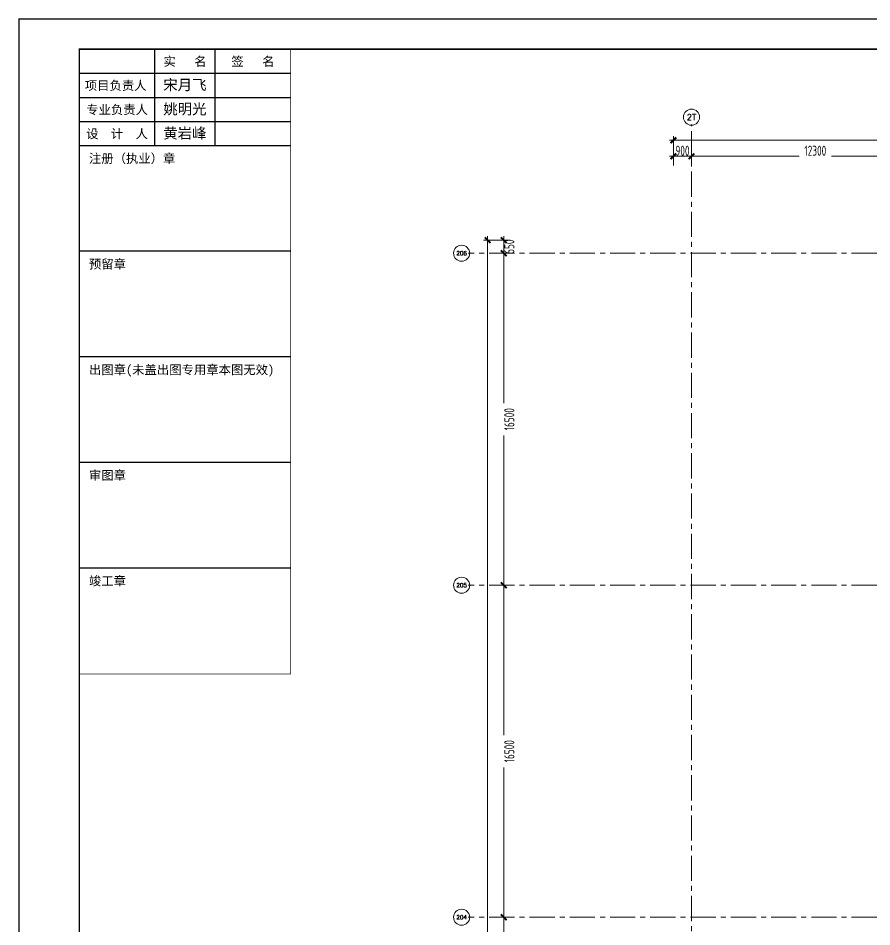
# Model space of a CAD drawing. Extents: x -1201378 to 2367219, y -619313 to 244905.
# Drawn here: x 2126489 to 2168900, y -15073 to 30085 of the extents above; entities that cross this region are included whole.
import ezdxf
from ezdxf.enums import TextEntityAlignment as Align

# ---------------------------------------------------------------- set-up
doc = ezdxf.new("R2010")
doc.units = 0
doc.header["$LTSCALE"] = 1000
doc.linetypes.add('CENTER', pattern=[2, 1.25, -0.25, 0.25, -0.25])
doc.layers.get('0').update_dxf_attribs({"linetype": 'CONTINUOUS'})
doc.layers.get('Defpoints').update_dxf_attribs({"linetype": 'CONTINUOUS'})
doc.layers.add('0-cxFrame', color=155, linetype='CONTINUOUS')
doc.layers.add('qianming', color=155, linetype='CONTINUOUS')
for name, color, linetype, lineweight in [('0-cxText', 131, 'CONTINUOUS', 25), ('S-axis', 111, 'CONTINUOUS', 0), ('S-dote', 5, 'CENTER', 0)]:
    doc.layers.add(name, color=color, linetype=linetype, lineweight=lineweight)
doc.styles.add('_TCH_AXIS', font='COMPLEX', dxfattribs={"bigfont": 'GBCBIG'})
doc.styles.add('cx_biaoti', font='')
doc.styles.add('cx_tuming', font='simhei.ttf')
doc.styles.add('cx_tuqian1', font='')
doc.styles.add('TSSD_Dimension', font='tssdeng.shx', dxfattribs={"width": 0.7, "bigfont": 'hztxt.shx'})
doc.styles.add('图框宋体', font='', dxfattribs={"width": 0.75})
doc.styles.add('黑体', font='simhei.ttf', dxfattribs={"width": 0.8})
doc.styles.get('cx_biaoti').set_extended_font_data('SimSun')
doc.styles.get('cx_tuqian1').set_extended_font_data('SimSun')
doc.styles.get('图框宋体').set_extended_font_data('SimSun')
doc.dimstyles.new('TSSD_200_200', dxfattribs={"dimtxt": 500, "dimasz": 200, "dimexe": 200, "dimexo": 500, "dimgap": 200, "dimtad": 1, "dimdec": 0, "dimzin": 0, "dimdsep": 46, "dimtxsty": 'TSSD_Dimension', "dimblk": 'ARCHTICK', "dimcen": 0, "dimdle": 200, "dimclrt": 7, "dimadec": 0, "dimazin": 0, "dimtfac": 1, "dimtdec": 0, "dimtix": 1, "dimtmove": 2, "dimatfit": 3, "dimfxl": 1, "dimtolj": 1, "dimtzin": 0, "dimarcsym": 0})

# ---------------------------------------------------------------- blocks, each defined once
blk = doc.blocks.new('_ArchTick')
at = {"color": 0, "linetype": 'ByBlock', "const_width": 0.5}
blk.add_lwpolyline([(-0.71, -0.71), (0.71, 0.71)], dxfattribs=at)
blk = doc.blocks.new('*D62')
at = {"layer": 'Defpoints', "color": 0, "transparency": 16777216}
for p in [(-248565, -214598), (-249387, -231098), (-248565, -231098)]:
    blk.add_point(p, dxfattribs=at)
at = {"layer": 'S-axis', "color": 0, "lineweight": -2, "transparency": 16777216}
for p, q in [((-249387, -214398), (-249387, -222042)), ((-249065, -214598), (-249587, -214598)), ((-249387, -231298), (-249387, -223654)), ((-249065, -231098), (-249587, -231098))]:
    blk.add_line(p, q, dxfattribs=at)
at = {"layer": 'S-axis', "color": 0, "lineweight": -2, "transparency": 16777216, "xscale": 200, "yscale": 200, "zscale": 200}
for p, rotation in [((-249387, -214598), 90), ((-249387, -231098), 270)]:
    blk.add_blockref('_ArchTick', p, dxfattribs=dict(at, rotation=rotation))
at = {"layer": 'S-axis', "color": 7, "transparency": 16777216, "insert": (-249112, -222848), "char_height": 500, "attachment_point": 5, "rotation": 90, "style": 'TSSD_Dimension'}
blk.add_mtext('\\A1;16500', dxfattribs=at)
blk = doc.blocks.new('*D63')
at = {"layer": 'Defpoints', "color": 0, "transparency": 16777216}
for p in [(-248565, -198098), (-249387, -214598), (-248565, -214598)]:
    blk.add_point(p, dxfattribs=at)
at = {"layer": 'S-axis', "color": 0, "lineweight": -2, "transparency": 16777216}
for p, q in [((-249065, -198098), (-249587, -198098)), ((-249387, -197898), (-249387, -205542)), ((-249387, -214798), (-249387, -207154)), ((-249065, -214598), (-249587, -214598))]:
    blk.add_line(p, q, dxfattribs=at)
at = {"layer": 'S-axis', "color": 0, "lineweight": -2, "transparency": 16777216, "xscale": 200, "yscale": 200, "zscale": 200}
for p, rotation in [((-249387, -198098), 90), ((-249387, -214598), 270)]:
    blk.add_blockref('_ArchTick', p, dxfattribs=dict(at, rotation=rotation))
at = {"layer": 'S-axis', "color": 7, "transparency": 16777216, "insert": (-249112, -206348), "char_height": 500, "attachment_point": 5, "rotation": 90, "style": 'TSSD_Dimension'}
blk.add_mtext('\\A1;16500', dxfattribs=at)
blk = doc.blocks.new('*D64')
at = {"layer": 'Defpoints', "color": 0, "transparency": 16777216}
for p in [(-248565, -181598), (-249387, -198098), (-248565, -198098)]:
    blk.add_point(p, dxfattribs=at)
at = {"layer": 'S-axis', "color": 0, "lineweight": -2, "transparency": 16777216}
for p, q in [((-249387, -181398), (-249387, -189042)), ((-249065, -181598), (-249587, -181598)), ((-249387, -198298), (-249387, -190654)), ((-249065, -198098), (-249587, -198098))]:
    blk.add_line(p, q, dxfattribs=at)
at = {"layer": 'S-axis', "color": 0, "lineweight": -2, "transparency": 16777216, "xscale": 200, "yscale": 200, "zscale": 200}
for p, rotation in [((-249387, -181598), 90), ((-249387, -198098), 270)]:
    blk.add_blockref('_ArchTick', p, dxfattribs=dict(at, rotation=rotation))
at = {"layer": 'S-axis', "color": 7, "transparency": 16777216, "insert": (-249112, -189848), "char_height": 500, "attachment_point": 5, "rotation": 90, "style": 'TSSD_Dimension'}
blk.add_mtext('\\A1;16500', dxfattribs=at)
blk = doc.blocks.new('*D65')
at = {"layer": 'Defpoints', "color": 0, "transparency": 16777216}
for p in [(-248565, -180948), (-249387, -181598), (-248565, -181598)]:
    blk.add_point(p, dxfattribs=at)
at = {"layer": 'S-axis', "color": 0, "lineweight": -2, "transparency": 16777216}
for p, q in [((-249065, -180948), (-249587, -180948)), ((-249387, -180748), (-249387, -181798)), ((-249065, -181598), (-249587, -181598))]:
    blk.add_line(p, q, dxfattribs=at)
at = {"layer": 'S-axis', "color": 0, "lineweight": -2, "transparency": 16777216, "xscale": 200, "yscale": 200, "zscale": 200}
for p, rotation in [((-249387, -180948), 90), ((-249387, -181598), 270)]:
    blk.add_blockref('_ArchTick', p, dxfattribs=dict(at, rotation=rotation))
at = {"layer": 'S-axis', "color": 7, "transparency": 16777216, "insert": (-249112, -181273), "char_height": 500, "attachment_point": 5, "rotation": 90, "style": 'TSSD_Dimension'}
blk.add_mtext('\\A1;650', dxfattribs=at)
blk = doc.blocks.new('*D93')
at = {"layer": 'Defpoints', "color": 0, "transparency": 16777216}
for p in [(-240058, -176778), (-240958, -177738), (-240058, -177738)]:
    blk.add_point(p, dxfattribs=at)
at = {"layer": 'S-axis', "color": 0, "lineweight": -2, "transparency": 16777216}
for p, q in [((-241158, -176778), (-239858, -176778)), ((-240958, -177238), (-240958, -176578)), ((-240058, -177238), (-240058, -176578))]:
    blk.add_line(p, q, dxfattribs=at)
at = {"layer": 'S-axis', "color": 0, "lineweight": -2, "transparency": 16777216, "xscale": 200, "yscale": 200, "zscale": 200, "rotation": 180}
blk.add_blockref('_ArchTick', (-240958, -176778), dxfattribs=at)
at = {"layer": 'S-axis', "color": 0, "lineweight": -2, "transparency": 16777216, "xscale": 200, "yscale": 200, "zscale": 200}
blk.add_blockref('_ArchTick', (-240058, -176778), dxfattribs=at)
at = {"layer": 'S-axis', "color": 7, "transparency": 16777216, "insert": (-240508, -176503), "char_height": 500, "attachment_point": 5, "style": 'TSSD_Dimension'}
blk.add_mtext('\\A1;900', dxfattribs=at)
blk = doc.blocks.new('*D94')
at = {"layer": 'Defpoints', "color": 0, "transparency": 16777216}
for p in [(-227758, -176778), (-240058, -177738), (-227758, -177738)]:
    blk.add_point(p, dxfattribs=at)
at = {"layer": 'S-axis', "color": 0, "lineweight": -2, "transparency": 16777216}
for p, q in [((-240258, -176778), (-234714, -176778)), ((-240058, -177238), (-240058, -176578)), ((-227558, -176778), (-233103, -176778)), ((-227758, -177238), (-227758, -176578))]:
    blk.add_line(p, q, dxfattribs=at)
at = {"layer": 'S-axis', "color": 0, "lineweight": -2, "transparency": 16777216, "xscale": 200, "yscale": 200, "zscale": 200, "rotation": 180}
blk.add_blockref('_ArchTick', (-240058, -176778), dxfattribs=at)
at = {"layer": 'S-axis', "color": 0, "lineweight": -2, "transparency": 16777216, "xscale": 200, "yscale": 200, "zscale": 200}
blk.add_blockref('_ArchTick', (-227758, -176778), dxfattribs=at)
at = {"layer": 'S-axis', "color": 7, "transparency": 16777216, "insert": (-233908, -176503), "char_height": 500, "attachment_point": 5, "style": 'TSSD_Dimension'}
blk.add_mtext('\\A1;12300', dxfattribs=at)
blk = doc.blocks.new('*D112')
at = {"layer": 'Defpoints', "color": 0, "transparency": 16777216}
for p in [(-82958, -175978), (-240958, -177638), (-82958, -177638)]:
    blk.add_point(p, dxfattribs=at)
at = {"layer": 'S-axis', "color": 0, "lineweight": -2, "transparency": 16777216}
for p, q in [((-241158, -175978), (-162899, -175978)), ((-240958, -177138), (-240958, -175778)), ((-82758, -175978), (-161018, -175978)), ((-82958, -177138), (-82958, -175778))]:
    blk.add_line(p, q, dxfattribs=at)
at = {"layer": 'S-axis', "color": 0, "lineweight": -2, "transparency": 16777216, "xscale": 200, "yscale": 200, "zscale": 200, "rotation": 180}
blk.add_blockref('_ArchTick', (-240958, -175978), dxfattribs=at)
at = {"layer": 'S-axis', "color": 0, "lineweight": -2, "transparency": 16777216, "xscale": 200, "yscale": 200, "zscale": 200}
blk.add_blockref('_ArchTick', (-82958, -175978), dxfattribs=at)
at = {"layer": 'S-axis', "color": 7, "transparency": 16777216, "insert": (-161958, -175703), "char_height": 500, "attachment_point": 5, "style": 'TSSD_Dimension'}
blk.add_mtext('\\A1;158000', dxfattribs=at)
blk = doc.blocks.new('*D114')
at = {"layer": 'Defpoints', "color": 0, "transparency": 16777216}
for p in [(-248665, -180948), (-250187, -264748), (-248665, -264748)]:
    blk.add_point(p, dxfattribs=at)
at = {"layer": 'S-axis', "color": 0, "lineweight": -2, "transparency": 16777216}
for p, q in [((-249165, -180948), (-250387, -180948)), ((-250187, -180748), (-250187, -222015)), ((-250187, -264948), (-250187, -223681)), ((-249165, -264748), (-250387, -264748))]:
    blk.add_line(p, q, dxfattribs=at)
at = {"layer": 'S-axis', "color": 0, "lineweight": -2, "transparency": 16777216, "xscale": 200, "yscale": 200, "zscale": 200}
for p, rotation in [((-250187, -180948), 90), ((-250187, -264748), 270)]:
    blk.add_blockref('_ArchTick', p, dxfattribs=dict(at, rotation=rotation))
at = {"layer": 'S-axis', "color": 7, "transparency": 16777216, "insert": (-249912, -222848), "char_height": 500, "attachment_point": 5, "rotation": 90, "style": 'TSSD_Dimension'}
blk.add_mtext('\\A1;83800', dxfattribs=at)
blk = doc.blocks.new('zjcx_lan_xinxi(Dragon)')
for p, q in [((7000, -3200), (0, -3200)), ((7000, -6700), (0, -6700)), ((7000, -10200), (0, -10200)), ((7000, -13700), (0, -13700)), ((7000, -17200), (0, -17200))]:
    blk.add_line(p, q)
at = {"const_width": 25}
blk.add_lwpolyline([(0, -20700), (7000, -20700), (7000, 0), (0, 0)], close=True, dxfattribs=at)
for points in [[(2500, -3200), (2500, 0)], [(4500, -3200), (4500, 0)], [(0, -800), (7000, -800)], [(0, -1600), (7000, -1600)], [(0, -2400), (7000, -2400)]]:
    blk.add_lwpolyline(points)
for points in [[(7000, -3200), (7000, 0)], [(0, -3200), (7000, -3200)], [(0, -20700), (7000, -20700), (7000, -3200)], [(0, -20700), (7000, -20700)]]:
    blk.add_lwpolyline(points, dxfattribs=at)
at = {"style": '图框宋体'}
for s, p in [('实   名', (3500, -400)), ('签   名', (5750, -400)), ('项目负责人', (1204, -1200)), ('专业负责人', (1250, -2000)), ('设  计  人', (1250, -2800))]:
    blk.add_text(s, height=300, dxfattribs=at).set_placement(p, align=Align.MIDDLE)
for s, p in [('注册（执业）章', (318, -3771)), ('预留章', (318, -7271)), ('出图章(未盖出图专用章本图无效)', (318, -10771)), ('审图章', (318, -14271)), ('竣工章', (318, -17771))]:
    blk.add_text(s, height=300, dxfattribs=at).set_placement(p)
blk = doc.blocks.new('T-信息(Dragon)')
at = {"layer": '0-cxFrame'}
blk.add_blockref('zjcx_lan_xinxi(Dragon)', (0, 0), dxfattribs=at)
at = {"layer": 'qianming', "color": 3, "style": 'cx_biaoti'}
for s, p in [('宋月飞', (3497, -1185)), ('姚明光', (3497, -1985)), ('黄岩峰', (3497, -2785))]:
    blk.add_text(s, height=350, dxfattribs=at).set_placement(p, align=Align.MIDDLE_CENTER)
blk = doc.blocks.new('TK22.A0 L(Dragon)')
at = {"layer": '0-cxFrame', "color": 7, "const_width": 0.5}
blk.add_lwpolyline([(0, 0), (-1486, 0), (-1486, 841), (0, 841)], close=True, dxfattribs=at)
at = {"layer": '0-cxFrame', "const_width": 0.5}
blk.add_lwpolyline([(-80, 10), (-1466, 10), (-1466, 831), (-80, 831)], close=True, dxfattribs=at)
at = {"layer": '0-cxFrame', "xscale": 0.009999999999999998, "yscale": 0.009999999999999998, "zscale": 0.009999999999999998}
blk.add_blockref('T-信息(Dragon)', (-1466, 831), dxfattribs=at)
at = {"style": '黑体', "flags": 4}
blk.add_attdef('图幅', text='', height=3.3, dxfattribs=at).set_placement((-40, 3), align=Align.RIGHT)
at = {"layer": '0-cxText', "flags": 4}
for tag, height, style, p in [('建设单位', 3.5, 'cx_tuming', (-45, 240)), ('项目名称', 3.5, 'cx_tuming', (-45, 210)), ('子项名称', 3.5, 'cx_tuming', (-45, 180)), ('工程编号', 3.3, 'cx_tuqian1', (-35, 165)), ('图名1', 3.5, 'cx_tuming', (-45, 87)), ('图名2', 3.5, 'cx_tuming', (-45, 79)), ('图名3', 3.5, 'cx_tuming', (-45, 71)), ('出图日期', 3.3, 'cx_tuqian1', (-39, 60)), ('专业', 3.3, 'cx_tuqian1', (-55, 52)), ('图号', 3.3, 'cx_tuqian1', (-55, 44)), ('版次', 3.3, 'cx_tuqian1', (-20, 44))]:
    blk.add_attdef(tag, text='', height=height, dxfattribs=dict(at, style=style)).set_placement(p, align=Align.MIDDLE)
at = {"layer": 'Defpoints', "color": 6, "flags": 4}
for tag, height, style, p in [('tufu', 3.3, '黑体', (-12, 12)), ('dwfname', 4, 'cx_tuqian1', (-80, 3))]:
    blk.add_attdef(tag, text='', height=height, dxfattribs=dict(at, style=style)).set_placement(p, align=Align.RIGHT)
blk = doc.blocks.new('2#轴网')
at = {"layer": 'S-axis'}
for centre in [(-240058.5, -174832), (-251479.7, -181597), (-251479.7, -198097), (-251479.7, -214597)]:
    blk.add_circle(centre, 400, dxfattribs=at)
at = {"layer": 'S-dote'}
for p, q in [((-240058.5, -270787), (-240058.5, -175198.2)), ((-74854.3, -181598.2), (-251154.3, -181598.2)), ((-74854.3, -198098.2), (-251154.3, -198098.2)), ((-74854.3, -214598.2), (-251154.3, -214598.2))]:
    blk.add_line(p, q, dxfattribs=at)
at = {"layer": 'S-axis', "style": '_TCH_AXIS'}
for s, height, p, p2 in [('2T', 288.12, (-240298.6, -174976.1), (-239818.4, -174976.1)), ('206', 202.97, (-251740.6, -181698.5), (-251218.7, -181698.5)), ('205', 202.97, (-251740.6, -198198.5), (-251218.7, -198198.5)), ('204', 196.63, (-251741.8, -214695.4), (-251217.5, -214695.4))]:
    blk.add_text(s, height=height, dxfattribs=at).set_placement(p, p2, align=Align.FIT)
at = {"layer": 'S-axis'}
for base, p1, p2, angle, picture, middle in [((-82958.5, -175978.2), (-240958.5, -177638.2), (-82958.5, -177638.2), 0, '*D112', (-161958.5, -175703.2)), ((-240058.5, -176778.2), (-240958.5, -177738.2), (-240058.5, -177738.2), 0, '*D93', (-240508.5, -176503.2)), ((-227758.5, -176778.2), (-240058.5, -177738.2), (-227758.5, -177738.2), 0, '*D94', (-233908.5, -176503.2)), ((-250186.9, -264748.2), (-248664.7, -180948.2), (-248664.7, -264748.2), 270, '*D114', (-249911.9, -222848.2)), ((-249386.9, -181598.2), (-248564.7, -180948.2), (-248564.7, -181598.2), 270, '*D65', (-249111.9, -181273.2)), ((-249386.9, -198098.2), (-248564.7, -181598.2), (-248564.7, -198098.2), 270, '*D64', (-249111.9, -189848.2)), ((-249386.9, -214598.2), (-248564.7, -198098.2), (-248564.7, -214598.2), 270, '*D63', (-249111.9, -206348.2)), ((-249386.9, -231098.2), (-248564.7, -214598.2), (-248564.7, -231098.2), 270, '*D62', (-249111.9, -222848.2))]:
    dim = blk.add_linear_dim(base=base, p1=p1, p2=p2, angle=angle, dimstyle='TSSD_200_200', dxfattribs=at)
    dim.commit()
    dim.dimension.update_dxf_attribs({"geometry": picture, "text_midpoint": middle, "dimtype": 161})

msp = doc.modelspace()

# ---------------------------------------------------------------- block references
at = {"layer": '0-cxFrame', "xscale": 150, "yscale": 150, "zscale": 150}
msp.add_blockref('TK22.A0 L(Dragon)', (2349426.9, -96102.2), dxfattribs=at)
at = {"layer": 'S-axis'}
msp.add_blockref('2#轴网', (2400000, 200000), dxfattribs=at)

doc.saveas('drawing.dxf')
